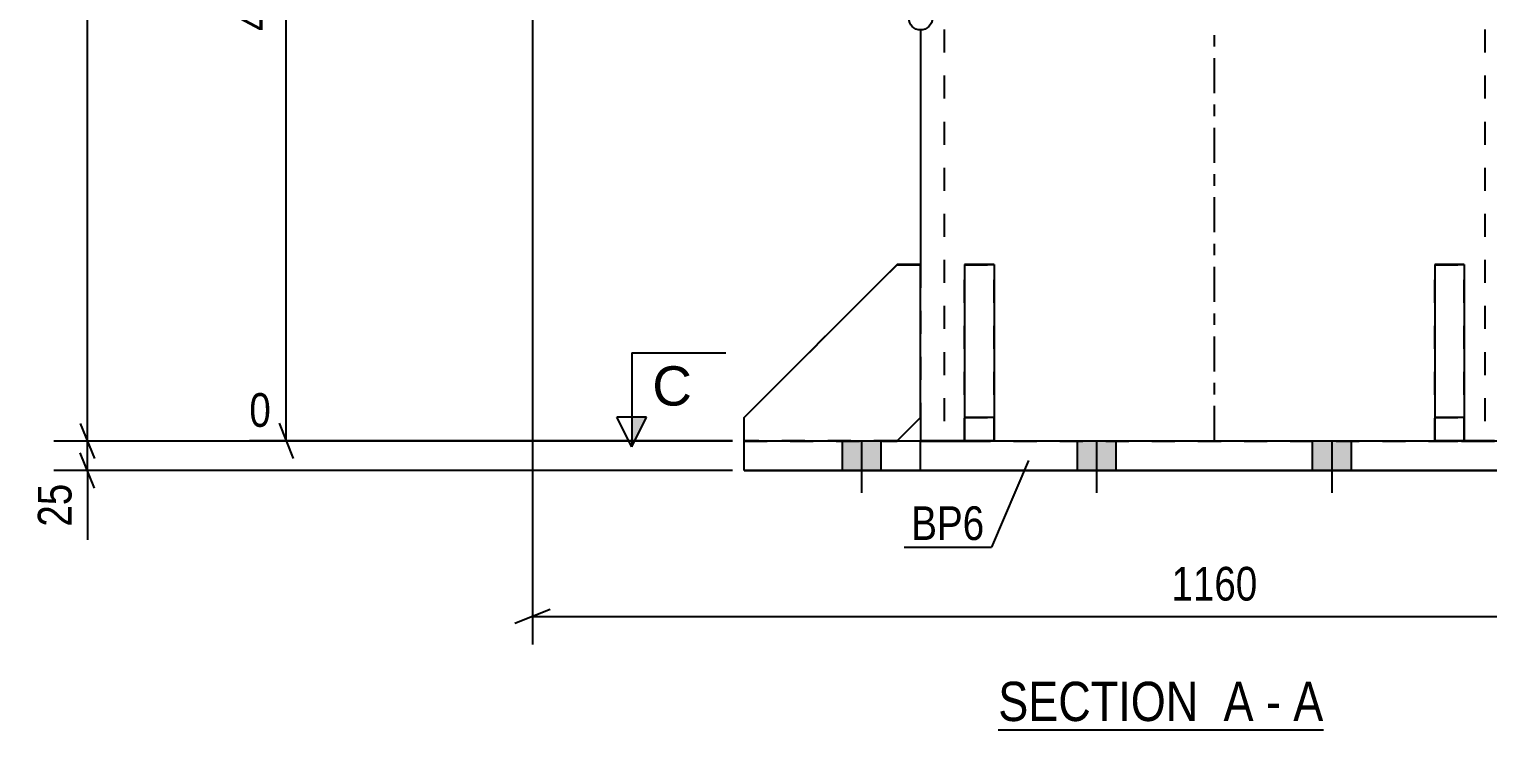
# Model space of a CAD drawing. Header units: millimetres. Extents: x 0 to 594, y 0 to 420.
# Drawn here: x 232.4 to 356.5, y 168.6 to 228.2 of the extents above; entities that cross this region are included whole.
import ezdxf

# ---------------------------------------------------------------- set-up
doc = ezdxf.new("R2010")
doc.units = ezdxf.units.MM
doc.linetypes.add('DXK_LINE_DOT2', pattern=[3.9198, 1.9599, -1.9599])
doc.linetypes.add('DXK_LINE_DOT3', pattern=[5.918699999999999, 2.979, -0.9799, 0.9799, -0.9799])
doc.styles.add('Arial', font='arial.ttf', dxfattribs={"height": 0.2})
doc.styles.add('Arial Narrow', font='ARIALN.TTF', dxfattribs={"height": 0.2})

# ---------------------------------------------------------------- blocks, each defined once
blk = doc.blocks.new('Unknown-681868478-17 - 3631')
at = {"color": 6, "linetype": 'Continuous'}
blk.add_line((314.8320180176058, 168.5867102731825), (342.4786000488558, 168.5867102731825), dxfattribs=at)
at = {"color": 0, "linetype": 'Continuous'}
for points in [[(332.9404164551058, 169.33671027318252), (332.9404164551058, 172.8367102731825), (314.8320180176058, 172.8367102731825), (314.8320180176058, 169.33671027318252)], [(336.54705708010573, 169.33671027318246), (336.54705708010573, 172.83671027318246), (333.99041645510573, 172.83671027318246), (333.99041645510573, 169.33671027318246)], [(338.8719594238558, 169.33671027318246), (338.8719594238558, 172.83671027318246), (337.5970570801058, 172.83671027318246), (337.5970570801058, 169.33671027318246)], [(342.4786000488558, 169.33671027318246), (342.4786000488558, 172.83671027318246), (339.9219594238558, 172.83671027318246), (339.9219594238558, 169.33671027318246)]]:
    blk.add_wipeout(points, dxfattribs=at)
at = {"color": 7, "linetype": 'Continuous', "style": 'Arial Narrow'}
for s, p in [('SECTION ', (314.8320180176058, 169.3367102731825)), ('A', (333.9904164551058, 169.3367102731825)), ('A', (339.9219594238558, 169.3367102731825)), ('-', (337.5970570801058, 169.3367102731825))]:
    blk.add_text(s, height=3.340494791666667, dxfattribs=at).set_placement(p)
blk = doc.blocks.new('Bolt-681868478-3636 - 3631')
at = {"linetype": 'Continuous'}
for points in [[(301.5688634819036, 190.6659512162672), (304.8688634819036, 190.6659512162672), (304.8688634819036, 193.1659511739302), (301.5688634819036, 193.1659511739302)], [(301.5688634819036, 190.6622705211861), (304.8688634819036, 190.6622705211861), (304.8688634819036, 193.1622704788491), (301.5688634819036, 193.1622704788491)], [(321.5688634819036, 190.6696319113483), (324.8688634819036, 190.6696319113483), (324.8688634819036, 193.1696318690113), (321.5688634819036, 193.1696318690113)], [(321.5688634819036, 190.6585898261049), (324.8688634819036, 190.6585898261049), (324.8688634819036, 193.158589783768), (321.5688634819036, 193.158589783768)], [(341.5688634819036, 190.6696319113483), (344.8688634819036, 190.6696319113483), (344.8688634819036, 193.1696318690113), (341.5688634819036, 193.1696318690113)], [(341.5688634819036, 190.6585898261049), (344.8688634819036, 190.6585898261049), (344.8688634819036, 193.158589783768), (341.5688634819036, 193.158589783768)], [(361.5688634819036, 190.6659512162672), (364.8688634819036, 190.6659512162672), (364.8688634819036, 193.1659511739302), (361.5688634819036, 193.1659511739302)], [(361.5688634819036, 190.6622705211861), (364.8688634819036, 190.6622705211861), (364.8688634819036, 193.1622704788491), (361.5688634819036, 193.1622704788491)]]:
    blk.add_hatch(color=1, dxfattribs=at).paths.add_polyline_path(points)
at = {"color": 1, "linetype": 'Continuous'}
for p, q in [((301.5688634819036, 190.6659512162672), (301.5688634819036, 193.1659511739302)), ((301.5688634819036, 190.6622705211861), (301.5688634819036, 193.1622704788491)), ((303.2188634819036, 188.765951248442), (303.2188634819036, 193.1659511739307)), ((303.2188634819036, 188.7622705533609), (303.2188634819036, 193.1622704788496)), ((304.8688634819036, 190.6659512162672), (304.8688634819036, 193.1659511739302)), ((304.8688634819036, 190.6622705211861), (304.8688634819036, 193.1622704788491)), ((321.5688634819036, 190.6696319113483), (321.5688634819036, 193.1696318690113)), ((321.5688634819036, 190.6585898261049), (321.5688634819036, 193.158589783768)), ((323.2188634819036, 188.7696319435232), (323.2188634819036, 193.1696318690118)), ((323.2188634819036, 188.7585898582798), (323.2188634819036, 193.1585897837684)), ((324.8688634819036, 190.6696319113483), (324.8688634819036, 193.1696318690113)), ((324.8688634819036, 190.6585898261049), (324.8688634819036, 193.158589783768)), ((341.5688634819036, 190.6696319113483), (341.5688634819036, 193.1696318690113)), ((341.5688634819036, 190.6585898261049), (341.5688634819036, 193.158589783768)), ((343.2188634819036, 188.7696319435232), (343.2188634819036, 193.1696318690118)), ((343.2188634819036, 188.7585898582798), (343.2188634819036, 193.1585897837684)), ((344.8688634819036, 190.6696319113483), (344.8688634819036, 193.1696318690113)), ((344.8688634819036, 190.6585898261049), (344.8688634819036, 193.158589783768)), ((361.5688634819036, 190.6659512162672), (361.5688634819036, 193.1659511739302)), ((361.5688634819036, 190.6622705211861), (361.5688634819036, 193.1622704788491)), ((363.2188634819036, 188.765951248442), (363.2188634819036, 193.1659511739307)), ((363.2188634819036, 188.7622705533609), (363.2188634819036, 193.1622704788496)), ((364.8688634819036, 190.6659512162672), (364.8688634819036, 193.1659511739302)), ((364.8688634819036, 190.6622705211861), (364.8688634819036, 193.1622704788491))]:
    blk.add_line(p, q, dxfattribs=at)
blk = doc.blocks.new('Part-681868478-3663 - 3631')
at = {"color": 2, "linetype": 'Continuous'}
for p, q in [((308.2188634819036, 228.1687115316808), (308.2188634819036, 208.1680213108915)), ((308.2188634819036, 195.1680215310438), (308.2188634819036, 193.1714723070274))]:
    blk.add_line(p, q, dxfattribs=at)
at = {"color": 7, "linetype": 'DXK_LINE_DOT2'}
for p, q in [((310.2188634819036, 228.1687115316808), (310.2188634819036, 193.1679755562248)), ((356.2188634819036, 228.1687115316808), (356.2188634819036, 193.1679755562248)), ((308.2188634819036, 208.1680213108915), (308.2188634819036, 195.1680215310438)), ((308.2188634819036, 193.1679755562248), (308.2188634819036, 193.1714723070274)), ((308.2188634819036, 193.1714723070274), (308.2188634819036, 193.1602460965545)), ((308.5233453518585, 193.1682572644303), (308.2188634819036, 193.1679755562248)), ((308.2188634819036, 193.1602460965545), (308.2188634819036, 193.1679755562248)), ((308.2188634819036, 193.1602460965545), (308.5233453518585, 193.1599643883491)), ((309.3904363571577, 193.168496085115), (308.5233453518585, 193.1682572644303)), ((308.5233453518585, 193.1599643883491), (309.3904363571577, 193.1597255676642)), ((310.6881297524434, 193.168655659995), (309.3904363571577, 193.168496085115)), ((309.3904363571577, 193.1597255676642), (310.6881297524434, 193.1595659927843)), ((310.2188634819036, 193.1602460965545), (310.2188634819036, 193.1714722165519)), ((310.2188634819036, 193.1679755562248), (310.3711044168811, 193.1681164103276)), ((310.2188634819036, 193.1602460965545), (310.2188634819036, 193.1679755562248)), ((310.3711044168811, 193.1601052424517), (310.2188634819036, 193.1602460965545)), ((310.3711044168811, 193.1681164103276), (310.8046499195303, 193.16823582067)), ((310.8046499195303, 193.1599858321092), (310.3711044168811, 193.1601052424517)), ((312.2188634819036, 193.1687116952411), (310.6881297524434, 193.168655659995)), ((310.6881297524434, 193.1595659927843), (312.2188634819036, 193.1595099575382)), ((310.8046499195303, 193.16823582067), (311.4534966171731, 193.16831560811)), ((311.4534966171731, 193.1599060446694), (310.8046499195303, 193.1599858321092)), ((311.4534966171731, 193.16831560811), (312.2188634819036, 193.1683436257329)), ((312.2188634819036, 193.1598780270463), (311.4534966171731, 193.1599060446694)), ((312.2188634819036, 193.1687116952411), (354.2188634819036, 193.1687116952411)), ((312.2188634819036, 193.1683436257329), (354.2188634819036, 193.1683436257329)), ((312.2188634819036, 193.1598780270463), (354.2188634819036, 193.1598780270463)), ((312.2188634819036, 193.1595099575382), (354.2188634819036, 193.1595099575382)), ((355.7495972113638, 193.168655659995), (354.2188634819036, 193.1687116952411)), ((354.2188634819036, 193.1683436257329), (354.9842303466341, 193.16831560811)), ((354.9842303466341, 193.1599060446694), (354.2188634819036, 193.1598780270463)), ((354.2188634819036, 193.1595099575382), (355.7495972113638, 193.1595659927843)), ((354.9842303466341, 193.16831560811), (355.6330770442769, 193.16823582067)), ((355.6330770442769, 193.1599858321092), (354.9842303466341, 193.1599060446694)), ((355.6330770442769, 193.16823582067), (356.0666225469262, 193.1681164103276)), ((356.0666225469262, 193.1601052424517), (355.6330770442769, 193.1599858321092)), ((357.0472906066495, 193.168496085115), (355.7495972113638, 193.168655659995)), ((355.7495972113638, 193.1595659927843), (357.0472906066495, 193.1597255676642)), ((356.0666225469262, 193.1681164103276), (356.2188634819036, 193.1679755562248)), ((356.2188634819036, 193.1602460965545), (356.0666225469262, 193.1601052424517)), ((356.2188634819036, 193.1602460965545), (356.2188634819036, 193.1714722165519)), ((356.2188634819036, 193.1602460965545), (356.2188634819036, 193.1679755562248))]:
    blk.add_line(p, q, dxfattribs=at)
at = {"color": 7, "linetype": 'DXK_LINE_DOT3'}
blk.add_line((333.2188634819036, 193.1641108263896), (333.2188634819036, 228.1687115316808), dxfattribs=at)
at = {"color": 2, "linetype": 'Continuous'}
blk.add_circle((308.2188634819036, 229.1313309096932), 1, dxfattribs=at)
blk = doc.blocks.new('Part-681868478-3668 - 3631')
at = {"color": 2, "linetype": 'Continuous'}
for p, q in [((293.2188634819036, 193.1687116952525), (308.2183718758633, 193.1714722165519)), ((293.2188634819036, 190.6687117375895), (293.2188634819036, 193.1687116952525)), ((308.2183718758633, 193.1714722165519), (358.2193550879439, 193.1714722165519)), ((308.2183718758633, 190.6714722588889), (308.2183718758633, 193.1714722165519)), ((358.2193550879439, 193.1714722165519), (373.2188634819036, 193.1687116952525)), ((358.2193550879439, 190.6714722588889), (358.2193550879439, 193.1714722165519)), ((373.2188634819036, 190.6687117375895), (373.2188634819036, 193.1687116952525)), ((293.2188634819036, 190.6687117375895), (308.2183718758633, 190.6714722588889)), ((293.2188634819036, 190.6687117375895), (293.2188634819036, 190.6595099998779)), ((293.2188634819036, 190.6595099998779), (293.2188634819036, 190.6687117375895)), ((293.2188634819036, 190.6595099998779), (308.2183719524086, 190.6567494785644)), ((308.2183718758633, 190.6714722588889), (358.2193550879439, 190.6714722588889)), ((308.2183719524086, 190.6567494785644), (358.2193550113986, 190.6567494785644)), ((373.2188634819036, 190.6687117375895), (358.2193550879439, 190.6714722588889)), ((358.2193550113986, 190.6567494785644), (373.2188634819036, 190.6595099998779)), ((373.2188634819036, 190.6595099998779), (373.2188634819036, 190.6687117375895)), ((373.2188634819036, 190.6595099998779), (373.2188634819036, 190.6687117375895))]:
    blk.add_line(p, q, dxfattribs=at)
at = {"color": 7, "linetype": 'DXK_LINE_DOT2'}
for p, q in [((293.2188634819036, 193.159509957541), (293.2188634819036, 193.1687116952525)), ((308.2183719524086, 193.1567494362274), (293.2188634819036, 193.159509957541)), ((358.2193550113986, 193.1567494362274), (308.2183719524086, 193.1567494362274)), ((373.2188634819036, 193.159509957541), (358.2193550113986, 193.1567494362274)), ((308.2183719524086, 190.6567494785644), (308.2183718758633, 190.6714722588889)), ((358.2193550879439, 190.6714722588889), (358.2193550113986, 190.6567494785644))]:
    blk.add_line(p, q, dxfattribs=at)
blk = doc.blocks.new('Part-681868478-3669 - 3631')
at = {"color": 7, "linetype": 'DXK_LINE_DOT2'}
for p, q in [((311.9688634819036, 193.1567493457657), (311.9688634819036, 208.1595096130547)), ((314.4688634819036, 208.1595096130547), (311.9688634819036, 208.1595096130547)), ((311.9688634819036, 208.1591415435466), (314.4688634819036, 208.1591415435466)), ((314.4688634819036, 193.1567493457657), (314.4688634819036, 208.1595096130547)), ((311.9688634819036, 195.159509833207), (314.4688634819036, 195.159509833207)), ((314.4688634819036, 195.1567493118962), (311.9688634819036, 195.1567493118962)), ((311.9688634819036, 193.1591417975685), (311.9688634819036, 193.1567493457657)), ((311.9688634819036, 193.1591417975685), (314.4688634819036, 193.1591417975685)), ((311.9688634819036, 193.1567493457657), (314.4688634819036, 193.1567493457657)), ((314.4688634819036, 193.1591417975685), (314.4688634819036, 193.1567493457657))]:
    blk.add_line(p, q, dxfattribs=at)
blk = doc.blocks.new('Part-681868478-3670 - 3631')
at = {"color": 7, "linetype": 'DXK_LINE_DOT2'}
for p, q in [((306.2188634819036, 208.1606599207292), (293.2188634819036, 195.1606601408815)), ((293.2188634819036, 195.1602000539964), (306.2188634819036, 208.1601998338441)), ((306.2188634819036, 208.1601998338441), (306.2188634819036, 208.1606599207292)), ((308.2188634819036, 208.1606599207292), (306.2188634819036, 208.1606599207292)), ((306.2188634819036, 208.1601998338441), (308.2188634819036, 208.1601998338441)), ((308.2188634819036, 208.1606599207292), (308.2188634819036, 195.1602000539964)), ((293.2188634819036, 193.1602000878659), (293.2188634819036, 195.1606601408815)), ((308.2188634819036, 195.1602000539964), (306.2188634819036, 193.1602000878659)), ((293.2188634819036, 193.1606601747511), (306.2188634819036, 193.1606601747511)), ((306.2188634819036, 193.1602000878659), (293.2188634819036, 193.1602000878659)), ((306.2188634819036, 193.1606601747511), (306.229309455272, 193.1711061479426)), ((306.2188634819036, 193.1602000878659), (306.2188634819036, 193.1606601747511))]:
    blk.add_line(p, q, dxfattribs=at)
at = {"color": 2, "linetype": 'Continuous'}
blk.add_line((306.229309455272, 193.1711061479426), (308.2188634819036, 195.1606601408815), dxfattribs=at)
blk = doc.blocks.new('Part-681868478-3671 - 3631')
at = {"color": 7, "linetype": 'DXK_LINE_DOT2'}
for p, q in [((351.9688634819036, 193.1567493457657), (351.9688634819036, 208.1595096130547)), ((354.4688634819036, 208.1595096130547), (351.9688634819036, 208.1595096130547)), ((351.9688634819036, 208.1591415435466), (354.4688634819036, 208.1591415435466)), ((354.4688634819036, 193.1567493457657), (354.4688634819036, 208.1595096130547)), ((351.9688634819036, 195.159509833207), (354.4688634819036, 195.159509833207)), ((354.4688634819036, 195.1567493118962), (351.9688634819036, 195.1567493118962)), ((351.9688634819036, 193.1591417975685), (351.9688634819036, 193.1567493457657)), ((351.9688634819036, 193.1591417975685), (354.4688634819036, 193.1591417975685)), ((351.9688634819036, 193.1567493457657), (354.4688634819036, 193.1567493457657)), ((354.4688634819036, 193.1591417975685), (354.4688634819036, 193.1567493457657))]:
    blk.add_line(p, q, dxfattribs=at)
blk = doc.blocks.new('Part-681868478-3673 - 3631')
at = {"color": 2, "linetype": 'Continuous'}
for p, q in [((311.9688634819036, 208.1690796011889), (311.9688634819036, 208.1687115316808)), ((314.4688634819036, 208.1690796011889), (311.9688634819036, 208.1690796011889)), ((311.9688634819036, 208.1690796011889), (311.9688634819036, 193.1714723070135)), ((314.4688634819036, 208.1687115316808), (314.4688634819036, 208.1690796011889)), ((314.4688634819036, 208.1690796011889), (314.4688634819036, 193.1714723070135)), ((314.4688634819036, 195.1714722731439), (311.9688634819036, 195.1714722731439)), ((314.4688634819036, 193.1714723070135), (311.9688634819036, 193.1714723070135))]:
    blk.add_line(p, q, dxfattribs=at)
at = {"color": 7, "linetype": 'DXK_LINE_DOT2'}
for p, q in [((311.9688634819036, 208.1687115316808), (314.4688634819036, 208.1687115316808)), ((311.9688634819036, 195.1687117518331), (314.4688634819036, 195.1687117518331)), ((311.9688634819036, 193.1690798552108), (311.9688634819036, 193.1714723070135)), ((311.9688634819036, 193.1690798552108), (311.9688634819036, 193.1714722165519)), ((314.4688634819036, 193.1690798552108), (311.9688634819036, 193.1690798552108)), ((314.4688634819036, 193.1714723070135), (314.4688634819036, 193.1690798552108)), ((314.4688634819036, 193.1690798552108), (314.4688634819036, 193.1714722165519))]:
    blk.add_line(p, q, dxfattribs=at)
blk = doc.blocks.new('Part-681868478-3674 - 3631')
at = {"color": 2, "linetype": 'Continuous'}
for p, q in [((306.2188634819036, 208.1680213108915), (293.2188634819036, 195.1680215310438)), ((306.2188634819036, 208.1675612240063), (306.2188634819036, 208.1680213108915)), ((308.2188634819036, 208.1680213108915), (306.2188634819036, 208.1680213108915)), ((308.2188634819036, 208.1675612240063), (308.2188634819036, 208.1680213108915)), ((308.2188634819036, 195.1680215310438), (308.2188634819036, 208.1680213108915)), ((293.2188634819036, 195.1680215310438), (293.2188634819036, 195.1675614441586)), ((293.2188634819036, 193.1680215649133), (293.2188634819036, 195.1680215310438)), ((306.2219467099396, 193.1711047928972), (308.2188634819036, 195.1680215310438)), ((308.2188634819036, 195.1680215310438), (308.2188634819036, 195.1675614441586))]:
    blk.add_line(p, q, dxfattribs=at)
at = {"color": 7, "linetype": 'DXK_LINE_DOT2'}
for p, q in [((293.2188634819036, 195.1675614441586), (306.2188634819036, 208.1675612240063)), ((306.2188634819036, 208.1675612240063), (308.2188634819036, 208.1675612240063)), ((308.2188634819036, 195.1675614441586), (306.2188634819036, 193.1675614780282)), ((306.2188634819036, 193.1680215649133), (293.2188634819036, 193.1680215649133)), ((293.2188634819036, 193.1680215649133), (293.2188634819036, 193.1675614780282)), ((306.2188634819036, 193.1675614780282), (293.2188634819036, 193.1675614780282)), ((306.2188634819036, 193.1680215649133), (306.2219467099396, 193.1711047928972)), ((306.2188634819036, 193.1675614780282), (306.2188634819036, 193.1680215649133))]:
    blk.add_line(p, q, dxfattribs=at)
blk = doc.blocks.new('Part-681868478-3748 - 3631')
at = {"color": 2, "linetype": 'Continuous'}
for p, q in [((351.9688634819036, 208.1690796011889), (351.9688634819036, 208.1687115316808)), ((354.4688634819036, 208.1690796011889), (351.9688634819036, 208.1690796011889)), ((351.9688634819036, 208.1690796011889), (351.9688634819036, 193.1714723070135)), ((354.4688634819036, 208.1687115316808), (354.4688634819036, 208.1690796011889)), ((354.4688634819036, 208.1690796011889), (354.4688634819036, 193.1714723070135)), ((354.4688634819036, 195.1714722731439), (351.9688634819036, 195.1714722731439)), ((354.4688634819036, 193.1714723070135), (351.9688634819036, 193.1714723070135))]:
    blk.add_line(p, q, dxfattribs=at)
at = {"color": 7, "linetype": 'DXK_LINE_DOT2'}
for p, q in [((351.9688634819036, 208.1687115316808), (354.4688634819036, 208.1687115316808)), ((351.9688634819036, 195.1687117518331), (354.4688634819036, 195.1687117518331)), ((351.9688634819036, 193.1690798552108), (351.9688634819036, 193.1714723070135)), ((351.9688634819036, 193.1690798552108), (351.9688634819036, 193.1714722165519)), ((354.4688634819036, 193.1690798552108), (351.9688634819036, 193.1690798552108)), ((354.4688634819036, 193.1714723070135), (354.4688634819036, 193.1690798552108)), ((354.4688634819036, 193.1690798552108), (354.4688634819036, 193.1714722165519))]:
    blk.add_line(p, q, dxfattribs=at)
blk = doc.blocks.new('StraightDimension-681868478-8270 - 3631')
at = {"color": 7, "linetype": 'Continuous'}
for p, q in [((275.2244249863322, 256.9405402349444), (275.2244249863322, 175.8367102731825)), ((391.2134227311055, 256.9429453979044), (391.2134227311055, 175.8367102731825)), ((276.7244250459368, 178.8367102970244), (273.7244249267275, 177.6367102493406)), ((389.7134226715008, 177.6367102493406), (392.7134227907101, 178.8367102970244)), ((275.2244249863322, 178.2367102731825), (391.2134227311055, 178.2367102731825))]:
    blk.add_line(p, q, dxfattribs=at)
at = {"color": 0}
blk.add_wipeout([(337.4751738587189, 178.98671027318252), (337.4751738587189, 183.18671027318254), (328.96267385871886, 183.18671027318254), (328.96267385871886, 178.98671027318252)], dxfattribs=at)
at = {"color": 3, "style": 'Arial Narrow'}
blk.add_text('1160', height=2.86328125, dxfattribs=at).set_placement((329.5626738587188, 179.5867102731825))
blk = doc.blocks.new('StraightDimension-681868478-17432 - 3631')
at = {"color": 7, "linetype": 'Continuous'}
for p, q in [((237.3585299175984, 193.1604301313085), (237.3585299175984, 367.2094989497547)), ((236.7585298937566, 194.6604301909132), (237.9585299414403, 191.6604300717039)), ((292.2188634819036, 193.1604301313085), (234.5085299175985, 193.1604301313085))]:
    blk.add_line(p, q, dxfattribs=at)
blk = doc.blocks.new('StraightDimension-681868478-17433 - 3631')
at = {"color": 7, "linetype": 'Continuous'}
for p, q in [((236.7585298937566, 194.6604301909132), (237.9585299414403, 191.6604300717039)), ((292.2188634819036, 193.1604301313085), (234.5085299175985, 193.1604301313085)), ((237.3585299175984, 190.6567494785644), (237.3585299175984, 193.1604301313085)), ((237.9585299414403, 189.1567494189597), (236.7585298937566, 192.156749538169)), ((292.2188634819036, 190.6567494785644), (234.5085299175985, 190.6567494785644)), ((237.3585299175984, 190.6567494785644), (237.3585299175984, 184.7504994785644)), ((237.3585299175984, 190.6567494785644), (237.3585299175984, 184.7504994785644))]:
    blk.add_line(p, q, dxfattribs=at)
at = {"color": 0}
blk.add_wipeout([(236.60851428351515, 190.13175168245863), (232.4085142835435, 190.13173625499718), (232.40853212154576, 185.27548625502993), (236.6085321215174, 185.27550168249138)], dxfattribs=at)
at = {"color": 3, "style": 'Arial Narrow'}
blk.add_text('25', height=2.86328125, rotation=90.0002104591497, dxfattribs=at).set_placement((236.0085299175985, 185.8754994785644))
blk = doc.blocks.new('StraightDimension-681868478-17566 - 3631')
at = {"color": 7, "linetype": 'Continuous'}
for p, q in [((254.8651220446934, 268.752204722249), (253.6651219970097, 271.7522048414583)), ((307.2188634821492, 270.2522047818536), (241.1526220208515, 270.2522047818536)), ((254.2651220208515, 193.1677915214708), (254.2651220208515, 270.2522047818536)), ((253.6651219970097, 194.6677915810754), (254.8651220446934, 191.6677914618661)), ((292.2188634819036, 193.1677915214708), (251.1369970208515, 193.1677915214708))]:
    blk.add_line(p, q, dxfattribs=at)
at = {"color": 0}
blk.add_wipeout([(253.5150929566122, 235.96625035553194), (249.3150929566405, 235.96623492807052), (249.31512422479898, 227.45373492812794), (253.51512422477063, 227.45375035558934)], dxfattribs=at)
at = {"color": 3, "style": 'Arial Narrow'}
blk.add_text('4752', height=2.86328125, rotation=90.0002104591497, dxfattribs=at).set_placement((252.9151220208516, 228.0537481516622))
at = {"color": 0, "linetype": 'Continuous'}
for points in [[(249.06512202085162, 270.85220478185363), (249.06512202085162, 275.0522047818536), (240.55262202085163, 275.0522047818536), (240.55262202085163, 270.85220478185363)], [(253.56512202085162, 193.7677915214708), (253.56512202085162, 197.9677915214708), (250.53699702085163, 197.9677915214708), (250.53699702085163, 193.7677915214708)]]:
    blk.add_wipeout(points, dxfattribs=at)
at = {"color": 3, "linetype": 'Continuous', "style": 'Arial Narrow'}
for s, p in [('4752', (241.1526220208515, 271.4522047818536)), ('0', (251.1369970208515, 194.3677915214708))]:
    blk.add_text(s, height=2.86328125, dxfattribs=at).set_placement(p)
blk = doc.blocks.new('Mark-681868478-3664 - 3631')
at = {"color": 0}
blk.add_wipeout([(313.6423172914219, 184.73817978301105), (313.6423172914219, 187.73817978301105), (307.4313797914219, 187.73817978301105), (307.4313797914219, 184.73817978301105)], dxfattribs=at)
blk.add_wipeout([(313.6423172914219, 184.73817978301105), (313.6423172914219, 187.73817978301105), (307.4313797914219, 187.73817978301105), (307.4313797914219, 184.73817978301105)], dxfattribs=at)
at = {"color": 30, "linetype": 'Continuous'}
for p in [(317.399843463511, 191.4903728623481), (306.8313797914219, 184.1381797830111)]:
    blk.add_line(p, (314.2423172914219, 184.1381797830111), dxfattribs=at)
at = {"color": 3, "style": 'Arial Narrow'}
blk.add_text('BP6', height=2.86328125, dxfattribs=at).set_placement((307.4313797914219, 184.7381797830111))
blk = doc.blocks.new('SectionMark-681868478-9138 - 3631')
at = {"linetype": 'Continuous'}
for points in [[(283.6536816502102, 195.1751177315053), (284.9036816502017, 195.1751131399989), (283.6536724671974, 192.6751177315221)], [(381.8541426991674, 195.1751223230116), (383.104142699159, 195.1751177315053), (383.1041335161462, 192.6751177315221)]]:
    blk.add_hatch(color=6, dxfattribs=at).paths.add_polyline_path(points)
at = {"color": 6, "linetype": 'Continuous'}
for p, q in [((283.6536724671974, 200.6751177315221), (291.6536724671974, 200.6751177315221)), ((283.6536724671974, 200.6751177315221), (283.6536724671974, 192.6751177315221)), ((383.1041335161462, 200.6751177315221), (375.1041335161462, 200.6751177315221)), ((383.1041335161462, 200.6751177315221), (383.1041335161462, 192.6751177315221)), ((283.6536724671974, 192.6751177315221), (282.4036816502186, 195.1751223230116)), ((284.9036816502017, 195.1751131399989), (282.4036816502186, 195.1751223230116)), ((283.6536724671974, 192.6751177315221), (284.9036816502017, 195.1751131399989)), ((381.8541426991674, 195.1751223230116), (384.3541426991505, 195.1751131399989)), ((383.1041335161462, 192.6751177315221), (381.8541426991674, 195.1751223230116)), ((384.3541426991505, 195.1751131399989), (383.1041335161462, 192.6751177315221))]:
    blk.add_line(p, q, dxfattribs=at)
at = {"color": 0, "linetype": 'Continuous'}
for points in [[(288.77378965469734, 196.17511773152208), (288.77378965469734, 199.67511773152208), (285.40367246719734, 199.67511773152208), (285.40367246719734, 196.17511773152208)], [(381.3541335161462, 196.17511773152208), (381.3541335161462, 199.67511773152208), (377.9840163286462, 199.67511773152208), (377.9840163286462, 196.17511773152208)]]:
    blk.add_wipeout(points, dxfattribs=at)
at = {"color": 3, "linetype": 'Continuous', "style": 'Arial'}
for p in [(285.4036724671974, 196.1751177315221), (377.9840163286462, 196.1751177315221)]:
    blk.add_text('C', height=3.3427734375, dxfattribs=at).set_placement(p)

msp = doc.modelspace()

# ---------------------------------------------------------------- block references
for name in ['Part-681868478-3663 - 3631', 'Part-681868478-3674 - 3631', 'Part-681868478-3670 - 3631', 'Part-681868478-3673 - 3631', 'Part-681868478-3669 - 3631', 'Part-681868478-3748 - 3631', 'Part-681868478-3671 - 3631', 'Part-681868478-3668 - 3631', 'Bolt-681868478-3636 - 3631', 'Unknown-681868478-17 - 3631']:
    msp.add_blockref(name, (0, 0))

# ---------------------------------------------------------------- next in the draw order: block references
msp.add_blockref('StraightDimension-681868478-8270 - 3631', (0, 0))

# ---------------------------------------------------------------- next in the draw order: block references
msp.add_blockref('StraightDimension-681868478-17432 - 3631', (0, 0))

# ---------------------------------------------------------------- next in the draw order: block references
msp.add_blockref('StraightDimension-681868478-17433 - 3631', (0, 0))

# ---------------------------------------------------------------- next in the draw order: block references
msp.add_blockref('StraightDimension-681868478-17566 - 3631', (0, 0))

# ---------------------------------------------------------------- next in the draw order: block references
for name in ['SectionMark-681868478-9138 - 3631', 'Mark-681868478-3664 - 3631']:
    msp.add_blockref(name, (0, 0))

doc.saveas('drawing.dxf')
